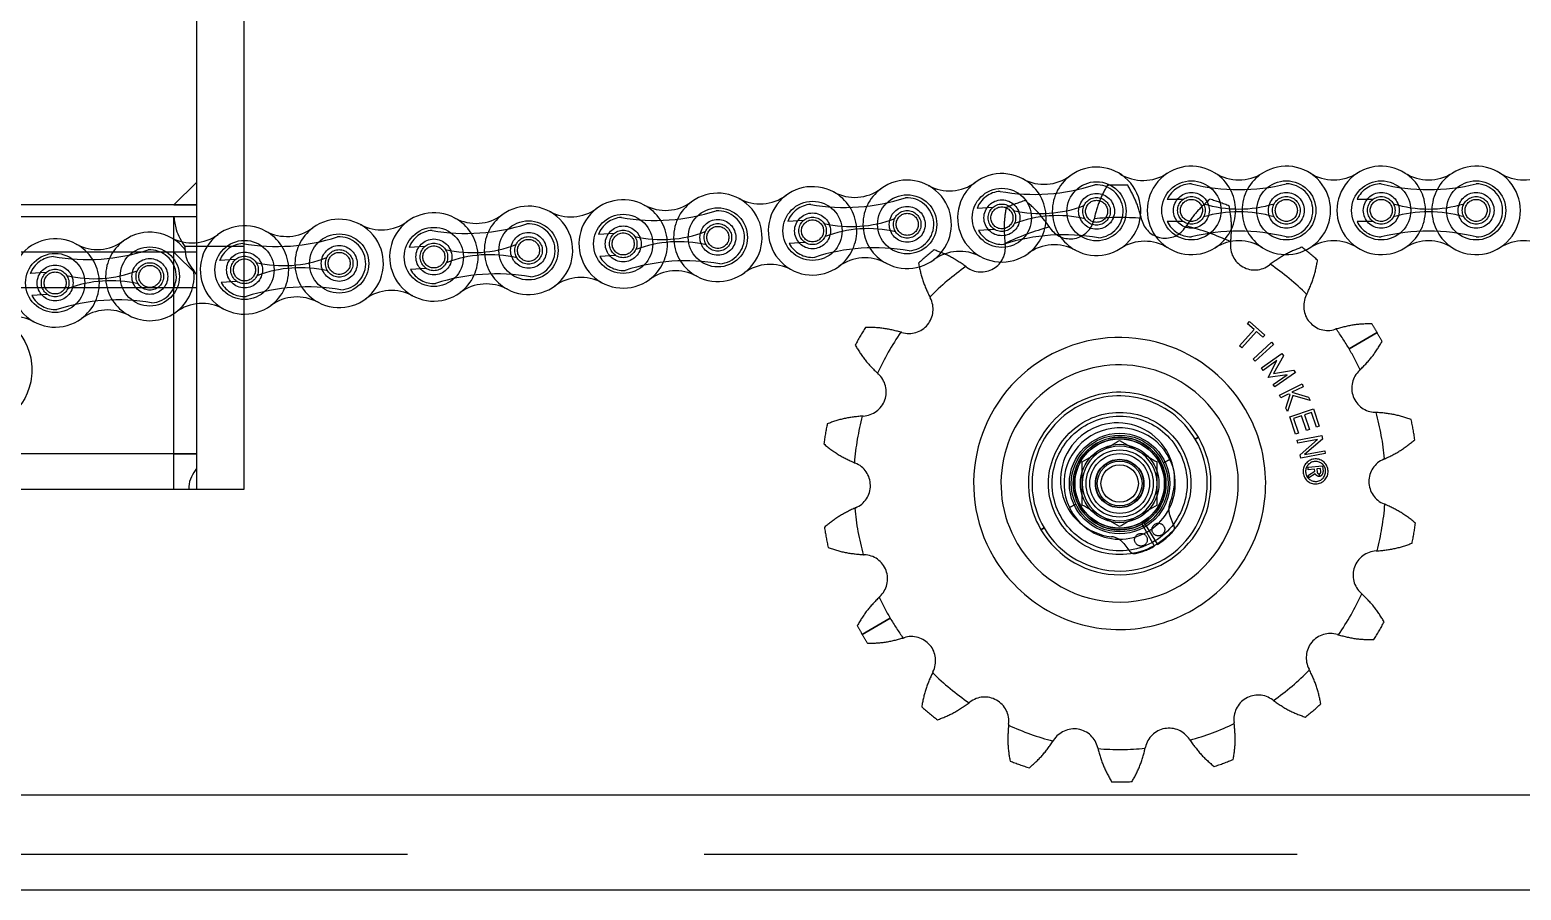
# Model space of a CAD drawing. Header units: metres. Extents: x 0 to 21025, y 0 to 14850.
# Drawn here: x 2229.7 to 2429.3, y 13042.7 to 13157.9 of the extents above; entities that cross this region are included whole.
import ezdxf

# ---------------------------------------------------------------- set-up
doc = ezdxf.new("R2010")
doc.units = ezdxf.units.M
doc.header["$LTSCALE"] = 25
doc.linetypes.add('HIDDEN2', pattern=[4.7625, 3.175, -1.5875])
doc.layers.add('SL4', color=4, linetype='Continuous')
doc.layers.add('ST1', color=7, linetype='HIDDEN2')

msp = doc.modelspace()

# ---------------------------------------------------------------- linework, layer by layer
at = {"layer": 'SL4'}
for p, q in [((2251.996, 13240.531), (2251.996, 13128.831)), ((2258.346, 13240.531), (2258.346, 13128.831)), ((2251.996, 13137.431), (2248.996, 13134.431)), ((2251.996, 13137.431), (2251.996, 13134.431)), ((2251.996, 13134.431), (2198.019, 13134.431)), ((2248.996, 13134.431), (2251.996, 13134.431)), ((2251.996, 13134.431), (2251.996, 13132.839)), ((2251.996, 13132.839), (2197.307, 13132.839)), ((2248.996, 13128.081), (2248.996, 13132.839)), ((2251.996, 13132.839), (2248.996, 13132.839)), ((2251.996, 13132.839), (2251.996, 13128.831)), ((2248.996, 13128.081), (2195.016, 13128.081)), ((2251.996, 13125.081), (2248.996, 13128.081)), ((2248.996, 13123.319), (2248.996, 13128.081)), ((2251.996, 13128.831), (2250.459, 13128.831)), ((2251.996, 13128.831), (2251.996, 13125.172)), ((2258.346, 13128.831), (2251.996, 13128.831)), ((2251.996, 13128.831), (2251.996, 13096.331)), ((2258.346, 13128.831), (2258.346, 13096.331)), ((2248.996, 13123.319), (2196.996, 13123.319)), ((2251.996, 13123.319), (2248.996, 13123.319)), ((2248.996, 13101.089), (2248.996, 13123.319)), ((2370.564, 13100.008), (2373.064, 13101.451)), ((2375.564, 13102.895), (2378.064, 13101.451)), ((2248.996, 13101.089), (2176.501, 13101.089)), ((2248.996, 13101.089), (2251.996, 13101.089)), ((2248.996, 13096.331), (2248.996, 13101.089)), ((2251.996, 13099.15), (2251.996, 13096.331)), ((2248.996, 13096.331), (2171.991, 13096.331)), ((2251.996, 13096.331), (2250.966, 13096.331)), ((2258.346, 13096.331), (2251.996, 13096.331)), ((2380.564, 13094.234), (2378.064, 13092.791)), ((2375.564, 13091.348), (2373.064, 13092.791)), ((1925.564, 13055.444), (2828.064, 13055.444)), ((2828.064, 13042.681), (2124.552, 13042.681))]:
    msp.add_line(p, q, dxfattribs=at)
for radius in [6, 3, 2.5]:
    msp.add_circle((2375.564, 13097.121), radius, dxfattribs=at)
for start, end in [(120, 180), (60, 120), (0, 60), (180, 240), (300, 0), (240, 300)]:
    msp.add_arc((2375.564, 13097.121), 5, start, end, dxfattribs=at)
for points, knots in [([(2248.996, 13132.839), (2249.062, 13132.26), (2249.227, 13130.817), (2249.997, 13129.575), (2250.459, 13128.831)], [0, 0, 0, 0, 0.4012397, 1, 1, 1, 1]), ([(2250.459, 13128.831), (2250.471, 13128.389), (2250.503, 13127.208), (2251.311, 13126.006), (2251.913, 13125.273), (2251.996, 13125.172)], [0, 0, 0, 0, 0.34026652, 0.90899473, 1, 1, 1, 1]), ([(2373.064, 13101.451), (2373.123, 13101.486), (2373.968, 13101.973), (2374.795, 13102.451), (2375.564, 13102.895)], [0, 0, 0, 0, 0.0702006, 1, 1, 1, 1]), ([(2378.064, 13101.451), (2378.123, 13101.417), (2378.968, 13100.93), (2379.795, 13100.452), (2380.564, 13100.008)], [0, 0, 0, 0, 0.0702006, 1, 1, 1, 1]), ([(2251.996, 13099.15), (2251.755, 13098.772), (2251.265, 13098.001), (2250.981, 13097.029), (2250.969, 13096.465), (2250.966, 13096.331)], [0, 0, 0, 0, 0.4242884, 0.8630228, 1, 1, 1, 1]), ([(2370.564, 13097.121), (2370.564, 13097.384), (2370.564, 13098.361), (2370.564, 13099.312), (2370.564, 13100.008)], [0, 0, 0, 0, 0.2686336, 1, 1, 1, 1]), ([(2380.564, 13097.121), (2380.564, 13097.384), (2380.564, 13098.361), (2380.564, 13099.312), (2380.564, 13100.008)], [0, 0, 0, 0, 0.2686336, 1, 1, 1, 1]), ([(2250.966, 13096.331), (2250.601, 13096.331), (2249.86, 13096.331), (2249.117, 13096.331), (2249.029, 13096.331), (2248.996, 13096.331)], [0, 0, 0, 0, 0.3778598, 0.7653454, 1, 1, 1, 1]), ([(2370.564, 13094.234), (2370.564, 13094.477), (2370.564, 13095.418), (2370.564, 13096.395), (2370.564, 13097.121)], [0, 0, 0, 0, 0.2575513, 1, 1, 1, 1]), ([(2380.564, 13094.234), (2380.564, 13094.477), (2380.564, 13095.418), (2380.564, 13096.395), (2380.564, 13097.121)], [0, 0, 0, 0, 0.2575513, 1, 1, 1, 1]), ([(2373.064, 13092.791), (2373.005, 13092.825), (2372.161, 13093.313), (2371.333, 13093.79), (2370.564, 13094.234)], [0, 0, 0, 0, 0.0702006, 1, 1, 1, 1]), ([(2378.064, 13092.791), (2378.005, 13092.757), (2377.161, 13092.269), (2376.333, 13091.792), (2375.564, 13091.348)], [0, 0, 0, 0, 0.07020058, 1, 1, 1, 1])]:
    msp.add_open_spline(points, degree=3, knots=knots, dxfattribs=at)
at = {"layer": 'ST1'}
for p, q in [((2384.063, 13135.162), (2381.939, 13135.162)), ((2409.463, 13135.162), (2407.339, 13135.162)), ((2358.595, 13134.084), (2356.476, 13133.938)), ((2248.996, 13132.839), (1961.996, 13132.839)), ((2333.254, 13132.34), (2331.136, 13132.194)), ((2358.797, 13131.139), (2356.678, 13130.993)), ((2384.063, 13132.21), (2381.939, 13132.21)), ((2409.463, 13132.21), (2407.339, 13132.21)), ((2307.914, 13130.596), (2305.796, 13130.45)), ((2333.457, 13129.395), (2331.338, 13129.249)), ((2251.996, 13128.081), (2248.996, 13128.081)), ((2257.234, 13127.107), (2255.116, 13126.961)), ((2282.574, 13128.851), (2280.456, 13128.706)), ((2308.117, 13127.651), (2305.998, 13127.505)), ((2231.894, 13125.363), (2229.776, 13125.217)), ((2282.777, 13125.906), (2280.658, 13125.761)), ((2251.996, 13123.319), (1951.996, 13123.319)), ((2251.996, 13123.319), (2248.996, 13123.319)), ((2257.437, 13124.162), (2255.318, 13124.016)), ((2232.097, 13122.418), (2229.978, 13122.272)), ((2391.618, 13115.537), (2393.566, 13117.733)), ((2393.866, 13117.467), (2391.918, 13115.271)), ((2392.691, 13118.508), (2392.963, 13118.815)), ((2393.566, 13117.733), (2392.691, 13118.508)), ((2392.963, 13118.815), (2395.011, 13117)), ((2394.739, 13116.693), (2393.866, 13117.467)), ((2406.271, 13115.148), (2410.008, 13117.341)), ((2410.008, 13117.341), (2406.271, 13115.148)), ((2391.918, 13115.271), (2391.618, 13115.537)), ((2393.437, 13113.778), (2395.904, 13116.038)), ((2396.175, 13115.742), (2393.708, 13113.482)), ((2395.011, 13117), (2394.739, 13116.693)), ((2395.904, 13116.038), (2396.175, 13115.742)), ((2393.708, 13113.482), (2393.437, 13113.778)), ((2394.537, 13112.59), (2397.26, 13114.535)), ((2396.619, 13113.582), (2394.77, 13112.264)), ((2395.434, 13111.334), (2396.619, 13113.582)), ((2397.494, 13114.207), (2396.17, 13111.832)), ((2397.26, 13114.535), (2397.494, 13114.207)), ((2394.77, 13112.264), (2394.537, 13112.59)), ((2395.46, 13111.298), (2395.434, 13111.334)), ((2397.971, 13111.688), (2395.46, 13111.298)), ((2396.124, 13110.368), (2397.971, 13111.688)), ((2396.17, 13111.832), (2398.846, 13112.313)), ((2399.077, 13111.99), (2396.354, 13110.045)), ((2398.846, 13112.313), (2399.077, 13111.99)), ((2396.354, 13110.045), (2396.124, 13110.368)), ((2396.964, 13108.97), (2399.968, 13110.443)), ((2400.144, 13110.083), (2398.614, 13109.332)), ((2398.614, 13109.332), (2400.83, 13108.683)), ((2399.968, 13110.443), (2400.144, 13110.083)), ((2397.14, 13108.61), (2396.964, 13108.97)), ((2398.125, 13109.093), (2397.14, 13108.61)), ((2397.826, 13107.21), (2398.391, 13109.015)), ((2398.045, 13106.763), (2397.826, 13107.21)), ((2398.72, 13108.918), (2398.045, 13106.763)), ((2398.391, 13109.015), (2398.125, 13109.093)), ((2398.333, 13106.061), (2401.504, 13107.126)), ((2401.049, 13108.236), (2398.72, 13108.918)), ((2400.83, 13108.683), (2401.049, 13108.236)), ((2401.504, 13107.126), (2402.287, 13104.796)), ((2399.115, 13103.731), (2398.333, 13106.061)), ((2399.914, 13106.168), (2398.85, 13105.811)), ((2398.85, 13105.811), (2399.504, 13103.862)), ((2400.568, 13104.219), (2399.914, 13106.168)), ((2401.243, 13106.615), (2400.303, 13106.299)), ((2400.303, 13106.299), (2400.957, 13104.35)), ((2401.898, 13104.665), (2401.243, 13106.615)), ((2386.098, 13103.305), (2385.677, 13103.058)), ((2385.677, 13103.058), (2386.098, 13103.305)), ((2399.504, 13103.862), (2399.115, 13103.731)), ((2399.331, 13102.908), (2402.617, 13103.534)), ((2400.957, 13104.35), (2400.568, 13104.219)), ((2402.287, 13104.796), (2401.898, 13104.665)), ((2402.617, 13103.534), (2402.706, 13103.07)), ((2399.406, 13102.514), (2399.331, 13102.908)), ((2402.057, 13103.019), (2399.406, 13102.514)), ((2399.706, 13100.94), (2402.057, 13103.019)), ((2402.706, 13103.07), (2400.282, 13100.996)), ((2400.282, 13100.996), (2403.002, 13101.517)), ((2403.002, 13101.517), (2403.077, 13101.122)), ((2251.996, 13101.089), (1957.238, 13101.089)), ((2251.996, 13101.089), (2248.996, 13101.089)), ((2381.413, 13099.9), (2382.295, 13100.319)), ((2382.295, 13100.319), (2381.413, 13099.9)), ((2399.791, 13100.494), (2399.706, 13100.94)), ((2403.077, 13101.122), (2399.791, 13100.494)), ((2400.778, 13099.296), (2402.727, 13099.47)), ((2400.807, 13098.968), (2400.778, 13099.296)), ((2402.727, 13099.47), (2402.791, 13098.745)), ((2401.645, 13099.043), (2400.807, 13098.968)), ((2400.836, 13098.258), (2401.669, 13098.774)), ((2400.871, 13097.861), (2400.836, 13098.258)), ((2401.746, 13098.403), (2400.871, 13097.861)), ((2401.669, 13098.774), (2401.645, 13099.043)), ((2402.444, 13099.126), (2401.956, 13099.082)), ((2401.956, 13099.082), (2401.995, 13098.641)), ((2402.257, 13098.418), (2402.285, 13098.107)), ((2402.293, 13098.107), (2402.266, 13098.419)), ((2402.483, 13098.69), (2402.444, 13099.126)), ((2250.966, 13096.331), (2248.996, 13096.331)), ((2368.833, 13093.923), (2369.716, 13094.342)), ((2369.716, 13094.342), (2368.833, 13093.923)), ((2365.452, 13091.185), (2365.03, 13090.937)), ((2365.03, 13090.937), (2365.452, 13091.185)), ((2380.207, 13088.719), (2378.563, 13091.694)), ((2378.841, 13091.858), (2380.638, 13088.972)), ((2382.834, 13091.494), (2382.311, 13092.731)), ((2376.109, 13089.09), (2376.934, 13088.03)), ((2341.121, 13076.901), (2344.857, 13079.095)), ((2344.857, 13079.095), (2341.121, 13076.901)), ((1875.564, 13055.444), (2875.564, 13055.444)), ((2875.564, 13047.444), (1875.564, 13047.444))]:
    msp.add_line(p, q, dxfattribs=at)
for centre, radius in [((2372.47, 13133.56), 3.96), ((2385.17, 13133.686), 3.96), ((2397.87, 13133.686), 3.96), ((2410.57, 13133.686), 3.96), ((2423.27, 13133.686), 3.96), ((2347.13, 13131.816), 3.96), ((2359.8, 13132.688), 3.96), ((2359.8, 13132.688), 2.399), ((2372.47, 13133.56), 2.399), ((2372.47, 13133.56), 1.845), ((2385.17, 13133.686), 2.399), ((2385.17, 13133.686), 1.845), ((2385.17, 13133.686), 1.476), ((2397.87, 13133.686), 2.399), ((2397.87, 13133.686), 1.845), ((2397.87, 13133.686), 1.476), ((2410.57, 13133.686), 2.398), ((2410.57, 13133.686), 1.845), ((2410.57, 13133.686), 1.476), ((2423.27, 13133.686), 2.398), ((2423.27, 13133.686), 1.845), ((2423.27, 13133.686), 1.476), ((2309.12, 13129.199), 3.96), ((2321.79, 13130.071), 3.96), ((2334.46, 13130.943), 3.96), ((2334.46, 13130.943), 2.398), ((2347.13, 13131.816), 2.399), ((2347.13, 13131.816), 1.845), ((2347.13, 13131.816), 1.476), ((2359.8, 13132.688), 1.845), ((2359.8, 13132.688), 1.476), ((2372.47, 13133.56), 1.476), ((2283.78, 13127.455), 3.96), ((2296.45, 13128.327), 3.96), ((2309.12, 13129.199), 2.399), ((2321.79, 13130.071), 2.398), ((2321.79, 13130.071), 1.845), ((2321.79, 13130.071), 1.476), ((2334.46, 13130.943), 1.845), ((2334.46, 13130.943), 1.476), ((2258.44, 13125.711), 3.96), ((2271.11, 13126.583), 3.96), ((2283.78, 13127.455), 2.399), ((2283.78, 13127.455), 1.845), ((2296.45, 13128.327), 2.398), ((2296.45, 13128.327), 1.845), ((2296.45, 13128.327), 1.476), ((2309.12, 13129.199), 1.845), ((2309.12, 13129.199), 1.476), ((2233.1, 13123.967), 3.96), ((2245.77, 13124.839), 3.96), ((2245.77, 13124.839), 2.398), ((2258.44, 13125.711), 2.399), ((2258.44, 13125.711), 1.845), ((2258.44, 13125.711), 1.476), ((2271.11, 13126.583), 2.399), ((2271.11, 13126.583), 1.845), ((2271.11, 13126.583), 1.476), ((2283.78, 13127.455), 1.476), ((2233.1, 13123.967), 2.399), ((2233.1, 13123.967), 1.845), ((2233.1, 13123.967), 1.476), ((2245.77, 13124.839), 1.845), ((2245.77, 13124.839), 1.476), ((2221.996, 13112.331), 8), ((2375.564, 13097.121), 9.525), ((2375.564, 13097.121), 9.025), ((2375.564, 13097.121), 6.725), ((2375.564, 13097.121), 6.725), ((2375.564, 13097.121), 6.475), ((2375.564, 13097.121), 6.2), ((2375.564, 13097.121), 5.975), ((2375.564, 13097.121), 5.25), ((2375.564, 13097.121), 5.25), ((2375.564, 13097.121), 4.5), ((2375.564, 13097.121), 4), ((2375.564, 13097.121), 3.25), ((2375.564, 13097.121), 3.25), ((2375.564, 13097.121), 3.2), ((2380.746, 13090.961), 0.85), ((2378.418, 13089.594), 0.85)]:
    msp.add_circle(centre, radius, dxfattribs=at)
for centre, radius, start, end in [((2372.47, 13133.56), 5.92, 241.5043, 126.37092), ((2385.17, 13133.686), 5.92, 57.56669, 302.43331), ((2397.87, 13133.686), 5.92, 237.56669, 122.43331), ((2410.57, 13133.686), 5.92, 57.56669, 302.43331), ((2423.27, 13133.686), 5.92, 237.56669, 122.43331), ((2347.13, 13131.816), 5.92, 241.5043, 126.37092), ((2352.779, 13142.221), 5.92, 241.5043, 306.37092), ((2359.8, 13132.688), 5.92, 61.5043, 306.37092), ((2364.137, 13162.152), 26.322, 259.97776, 287.89746), ((2365.449, 13143.093), 5.92, 241.5043, 306.37092), ((2359.8, 13132.688), 5.92, 306.37085, 61.50437), ((2372.47, 13133.56), 5.92, 126.37092, 241.5043), ((2372.47, 13133.56), 3.552, 273.93761, 93.93761), ((2375.564, 13097.121), 39.94, 88.44686, 92.38278), ((2378.72, 13143.616), 5.92, 238.13713, 303.00375), ((2385.17, 13133.686), 3.552, 90, 155.44664), ((2391.52, 13162.783), 26.322, 256.04015, 283.95985), ((2391.52, 13143.679), 5.92, 237.56669, 302.43331), ((2385.17, 13133.686), 5.92, 302.43324, 57.56676), ((2397.87, 13133.686), 5.92, 122.43324, 237.56676), ((2397.87, 13133.686), 3.552, 270, 90), ((2404.22, 13143.679), 5.92, 237.56669, 302.43331), ((2410.57, 13133.686), 3.552, 90, 155.44664), ((2416.92, 13162.783), 26.322, 256.04015, 283.95985), ((2416.92, 13143.679), 5.92, 237.56669, 302.43331), ((2410.57, 13133.686), 5.92, 302.43324, 57.56676), ((2423.27, 13133.686), 5.92, 122.43324, 237.56676), ((2423.27, 13133.686), 3.552, 270, 90), ((2429.62, 13143.679), 5.92, 237.56669, 302.43331), ((2309.12, 13129.199), 5.92, 61.5043, 306.37092), ((2321.79, 13130.071), 5.92, 241.5043, 126.37092), ((2327.439, 13140.477), 5.92, 241.5043, 306.37092), ((2334.46, 13130.943), 5.92, 61.5043, 306.37092), ((2338.797, 13160.407), 26.322, 259.97776, 287.89746), ((2340.109, 13141.349), 5.92, 241.5043, 306.37092), ((2334.46, 13130.943), 5.92, 306.37085, 61.50437), ((2347.13, 13131.816), 5.92, 126.37085, 241.50437), ((2347.13, 13131.816), 3.552, 273.93761, 93.93761), ((2359.8, 13132.688), 3.552, 93.93761, 159.38425), ((2375.564, 13097.121), 39.94, 68.44686, 72.38278), ((2283.78, 13127.455), 5.92, 61.5043, 306.37092), ((2289.429, 13137.861), 5.92, 241.5043, 306.37092), ((2296.45, 13128.327), 5.92, 126.37085, 241.50437), ((2296.45, 13128.327), 5.92, 241.5043, 126.37092), ((2302.099, 13138.733), 5.92, 241.5043, 306.37092), ((2313.457, 13158.663), 26.322, 259.97776, 287.89746), ((2314.769, 13139.605), 5.92, 241.5043, 306.37092), ((2309.12, 13129.199), 5.92, 306.37085, 61.50437), ((2321.79, 13130.071), 5.92, 126.37085, 241.50437), ((2321.79, 13130.071), 3.552, 273.93761, 93.93761), ((2334.46, 13130.943), 3.552, 93.93761, 159.38425), ((2375.564, 13097.121), 39.94, 108.44686, 112.38278), ((2365.012, 13149.437), 16.175, 256.93061, 290.94461), ((2391.52, 13150.039), 16.175, 252.993, 287.007), ((2391.52, 13117.334), 16.175, 72.993, 107.007), ((2416.92, 13150.039), 16.175, 252.993, 287.007), ((2416.92, 13117.334), 16.175, 72.993, 107.007), ((2258.44, 13125.711), 5.92, 61.5043, 306.37092), ((2264.089, 13136.116), 5.92, 241.5043, 306.37092), ((2271.11, 13126.583), 5.92, 126.37085, 241.50437), ((2271.11, 13126.583), 5.92, 241.5043, 126.37092), ((2276.759, 13136.988), 5.92, 241.5043, 306.37092), ((2288.117, 13156.919), 26.322, 259.97776, 287.89746), ((2283.78, 13127.455), 5.92, 306.37085, 61.50437), ((2296.45, 13128.327), 3.552, 273.93761, 93.93761), ((2309.12, 13129.199), 3.552, 93.93761, 159.38425), ((2339.672, 13147.693), 16.175, 256.93061, 290.94461), ((2341.918, 13115.066), 16.175, 76.93061, 110.94461), ((2375.564, 13097.121), 35.607, 105.31548, 115.51416), ((2375.564, 13097.121), 35.607, 105.31548, 115.51416), ((2367.258, 13116.81), 16.175, 76.93061, 110.94461), ((2353.31, 13122.993), 15.39, 32.91482, 33.39713), ((2368.948, 13133.115), 3.238, 212.91482, 347.91482), ((2387.164, 13129.215), 15.39, 167.43251, 167.91482), ((2375.564, 13097.121), 35.607, 85.31548, 95.51416), ((2375.564, 13097.121), 35.607, 85.31548, 95.51416), ((2363.501, 13129.044), 15.39, 12.91482, 13.39713), ((2381.658, 13133.207), 3.238, 192.91482, 327.91482), ((2385.17, 13133.686), 3.552, 204.55336, 270), ((2397.441, 13123.312), 15.39, 147.43251, 147.91482), ((2375.564, 13097.121), 35.607, 65.31548, 75.51416), ((2375.564, 13097.121), 35.607, 65.31548, 75.51416), ((2410.57, 13133.686), 3.552, 204.55336, 270), ((2233.1, 13123.967), 5.92, 61.5043, 306.37092), ((2238.749, 13134.372), 5.92, 241.5043, 306.37092), ((2233.1, 13123.967), 5.92, 306.37085, 61.50437), ((2245.77, 13124.839), 5.92, 126.37085, 241.50437), ((2245.77, 13124.839), 5.92, 36.38775, 126.37092), ((2251.419, 13135.244), 5.92, 241.5043, 306.37092), ((2258.44, 13125.711), 3.552, 93.93761, 159.38425), ((2262.777, 13155.175), 26.322, 259.97776, 287.89746), ((2258.44, 13125.711), 5.92, 306.37085, 61.50437), ((2271.11, 13126.583), 3.552, 273.93761, 93.93761), ((2283.78, 13127.455), 3.552, 93.93761, 159.38425), ((2288.992, 13144.205), 16.175, 256.93061, 290.94461), ((2314.332, 13145.949), 16.175, 256.93061, 290.94461), ((2316.578, 13113.321), 16.175, 76.93061, 110.94461), ((2334.46, 13130.943), 3.552, 208.49097, 273.93761), ((2357.037, 13128.682), 3.238, 232.91482, 7.91482), ((2359.8, 13132.688), 3.552, 208.49097, 273.93761), ((2368.133, 13104.096), 26.322, 79.97776, 107.89746), ((2375.487, 13131.247), 15.39, 187.43251, 187.91482), ((2378.919, 13123.63), 5.92, 58.13713, 123.00375), ((2391.52, 13104.589), 26.322, 76.04015, 103.95985), ((2391.52, 13123.693), 5.92, 57.56669, 122.43331), ((2393.633, 13128.947), 3.238, 172.91482, 307.91482), ((2375.147, 13131.245), 15.39, 352.91482, 353.39713), ((2404.22, 13123.693), 5.92, 57.56669, 122.43331), ((2416.92, 13104.589), 26.322, 76.04015, 103.95985), ((2416.92, 13123.693), 5.92, 57.56669, 122.43331), ((2429.62, 13123.693), 5.92, 57.56669, 122.43331), ((2233.1, 13123.967), 3.552, 93.93761, 159.38425), ((2237.437, 13153.431), 26.322, 259.97776, 287.89746), ((2245.77, 13124.839), 3.552, 273.93761, 93.93761), ((2263.652, 13142.461), 16.175, 256.93061, 290.94461), ((2291.238, 13111.577), 16.175, 76.93061, 110.94461), ((2309.12, 13129.199), 3.552, 208.49097, 273.93761), ((2342.793, 13102.351), 26.322, 79.97776, 107.89746), ((2341.481, 13121.41), 5.92, 61.5043, 126.37092), ((2375.564, 13097.121), 39.94, 128.44686, 132.38278), ((2354.151, 13122.282), 5.92, 61.5043, 126.37092), ((2366.822, 13123.154), 5.92, 61.5043, 126.37092), ((2375.564, 13097.121), 39.94, 48.44686, 52.38278), ((2238.312, 13140.716), 16.175, 256.93061, 290.94461), ((2245.77, 13124.839), 5.92, 241.5043, 9.27842), ((2265.898, 13109.833), 16.175, 76.93061, 110.94461), ((2283.78, 13127.455), 3.552, 208.49097, 273.93761), ((2292.113, 13098.863), 26.322, 79.97776, 107.89746), ((2317.453, 13100.607), 26.322, 79.97776, 107.89746), ((2316.141, 13119.666), 5.92, 61.5043, 126.37092), ((2328.811, 13120.538), 5.92, 61.5043, 126.37092), ((2375.564, 13097.121), 35.607, 125.31548, 135.51416), ((2375.564, 13097.121), 35.607, 125.31548, 135.51416), ((2345.804, 13113.821), 15.39, 52.91482, 53.39713), ((2405.08, 13114.25), 15.39, 127.43251, 127.91482), ((2375.564, 13097.121), 35.607, 45.31548, 55.51416), ((2375.564, 13097.121), 35.607, 45.31548, 55.51416), ((2240.558, 13108.089), 16.175, 76.93061, 110.94461), ((2258.44, 13125.711), 3.552, 208.49097, 273.93761), ((2266.773, 13097.119), 26.322, 79.97776, 107.89746), ((2290.801, 13117.921), 5.92, 61.5043, 126.37092), ((2303.471, 13118.794), 5.92, 61.5043, 126.37092), ((2233.1, 13123.967), 3.552, 208.49097, 273.93761), ((2241.433, 13095.375), 26.322, 79.97776, 107.89746), ((2252.791, 13115.305), 5.92, 61.5043, 126.37092), ((2265.461, 13116.177), 5.92, 61.5043, 126.37092), ((2278.131, 13117.049), 5.92, 61.5043, 126.37092), ((2347.36, 13120.442), 3.238, 252.91482, 27.91482), ((2363.82, 13129.163), 15.39, 207.43251, 207.91482), ((2403.428, 13120.848), 3.238, 152.91482, 287.91482), ((2386.843, 13129.329), 15.39, 332.91482, 333.39713), ((2227.451, 13113.561), 5.92, 61.5043, 126.37092), ((2240.121, 13114.433), 5.92, 61.5043, 126.37092), ((2375.564, 13097.121), 39.94, 148.44686, 152.38278), ((2375.564, 13097.121), 35.607, 145.31548, 155.51416), ((2375.564, 13097.121), 35.607, 145.31548, 155.51416), ((2341.887, 13102.636), 15.39, 72.91482, 73.39713), ((2409.158, 13103.123), 15.39, 107.43251, 107.91482), ((2375.564, 13097.121), 35.607, 30.41482, 35.51416), ((2375.564, 13097.121), 35.607, 30.41482, 35.51416), ((2375.564, 13097.121), 39.94, 30.41482, 32.38278), ((2375.564, 13097.121), 39.94, 28.44686, 30.41482), ((2375.564, 13097.121), 19.544, 30.41482, 210.41482), ((2375.564, 13097.121), 35.607, 25.31548, 30.41482), ((2375.564, 13097.121), 35.607, 25.31548, 30.41482), ((2341.084, 13109.389), 3.238, 272.91482, 47.91482), ((2353.57, 13123.214), 15.39, 227.43251, 227.91482), ((2375.564, 13097.121), 15.88, 30.41482, 210.41482), ((2409.863, 13109.887), 3.238, 132.91482, 267.91482), ((2397.178, 13123.53), 15.39, 312.91482, 313.39713), ((2375.564, 13097.121), 12.215, 30.41482, 210.41482), ((2375.564, 13097.121), 11.726, 30.41482, 210.41482), ((2375.564, 13097.121), 11.726, 30.41482, 210.41482), ((2375.564, 13097.121), 35.607, 165.31548, 175.51416), ((2375.564, 13097.121), 35.607, 165.31548, 175.51416), ((2342.032, 13090.785), 15.39, 92.91482, 93.39713), ((2375.564, 13097.121), 19.544, 210.41482, 30.41482), ((2375.564, 13097.121), 15.88, 210.41482, 30.41482), ((2375.282, 13097.601), 7.643, 336.92127, 263.90837), ((2409.185, 13091.271), 15.39, 87.43251, 87.91482), ((2375.564, 13097.121), 35.607, 5.31548, 15.51416), ((2375.564, 13097.121), 35.607, 5.31548, 15.51416), ((2375.564, 13097.121), 39.94, 8.44686, 12.38278), ((2375.564, 13097.121), 39.94, 168.44686, 172.38278), ((2375.564, 13097.121), 12.215, 210.41482, 30.41482), ((2375.564, 13097.121), 7.452, 25.41482, 205.41482), ((2375.564, 13097.121), 7.452, 25.41482, 205.41482), ((2375.564, 13097.121), 6.2, 301.90707, 298.92257), ((2375.564, 13097.121), 11.726, 210.41482, 30.41482), ((2375.564, 13097.121), 11.726, 210.41482, 30.41482), ((2345.972, 13114.118), 15.39, 247.43251, 247.91482), ((2338.968, 13096.856), 3.238, 292.91482, 67.91482), ((2375.564, 13097.121), 7.452, 205.41482, 25.41482), ((2375.564, 13097.121), 7.452, 205.41482, 25.41482), ((2401.788, 13098.74), 1.673, 120.41482, 300.41482), ((2401.788, 13098.74), 1.339, 120.41482, 300.41482), ((2401.788, 13098.74), 1.673, 300.41482, 120.41482), ((2401.788, 13098.74), 1.339, 300.41482, 120.41482), ((2412.16, 13097.386), 3.238, 112.91482, 247.91482), ((2404.907, 13114.544), 15.39, 292.91482, 293.39713), ((2402.239, 13098.663), 0.558, 207.79535, 274.64467), ((2402.239, 13098.663), 0.245, 185.11029, 274.05708), ((2402.239, 13098.663), 0.245, 276.11159, 6.44141), ((2402.239, 13098.663), 0.558, 275.54053, 8.48936), ((2346.221, 13079.698), 15.39, 112.91482, 113.39713), ((2375.564, 13097.121), 35.607, 185.31548, 195.51416), ((2375.564, 13097.121), 35.607, 185.31548, 195.51416), ((2384.52, 13093.665), 2.398, 156.92127, 202.91482), ((2375.564, 13097.121), 35.607, 345.31548, 355.51416), ((2375.564, 13097.121), 35.607, 345.31548, 355.51416), ((2405.156, 13080.125), 15.39, 67.43251, 67.91482), ((2375.564, 13097.121), 39.94, 188.44686, 192.38278), ((2382.144, 13091.202), 0.75, 318.02464, 22.91482), ((2375.564, 13097.121), 39.94, 348.44686, 352.38278), ((2374.217, 13087.616), 2.398, 37.91482, 83.90837), ((2375.564, 13097.121), 9.6, 301.90707, 318.02464), ((2341.943, 13102.972), 15.39, 267.43251, 267.91482), ((2341.266, 13084.356), 3.238, 312.91482, 87.91482), ((2377.526, 13088.491), 0.75, 217.91482, 282.805), ((2375.564, 13097.121), 9.6, 282.805, 298.92257), ((2410.044, 13084.854), 3.238, 92.91482, 227.91482), ((2409.097, 13103.458), 15.39, 272.91482, 273.39713), ((2353.95, 13070.713), 15.39, 132.91482, 133.39713), ((2375.564, 13097.121), 35.607, 205.31548, 210.41482), ((2375.564, 13097.121), 35.607, 205.31548, 210.41482), ((2375.564, 13097.121), 35.607, 325.31548, 335.51416), ((2375.564, 13097.121), 35.607, 325.31548, 335.51416), ((2397.559, 13071.029), 15.39, 47.43251, 47.91482), ((2375.564, 13097.121), 39.94, 208.44686, 210.41482), ((2375.564, 13097.121), 35.607, 210.41482, 215.51416), ((2375.564, 13097.121), 35.607, 210.41482, 215.51416), ((2375.564, 13097.121), 39.94, 328.44686, 332.38278), ((2375.564, 13097.121), 39.94, 210.41482, 212.38278), ((2341.97, 13091.12), 15.39, 287.43251, 287.91482), ((2347.7, 13073.395), 3.238, 332.91482, 107.91482), ((2403.769, 13073.801), 3.238, 72.91482, 207.91482), ((2409.242, 13091.607), 15.39, 252.91482, 253.39713), ((2364.286, 13064.913), 15.39, 152.91482, 153.39713), ((2375.564, 13097.121), 35.607, 225.31548, 235.51416), ((2375.564, 13097.121), 35.607, 225.31548, 235.51416), ((2375.564, 13097.121), 35.607, 305.31548, 315.51416), ((2375.564, 13097.121), 35.607, 305.31548, 315.51416), ((2387.308, 13065.08), 15.39, 27.43251, 27.91482), ((2375.564, 13097.121), 39.94, 228.44686, 232.38278), ((2346.049, 13079.992), 15.39, 307.43251, 307.91482), ((2357.496, 13065.296), 3.238, 352.91482, 127.91482), ((2394.092, 13065.561), 3.238, 52.91482, 187.91482), ((2405.325, 13080.421), 15.39, 232.91482, 233.39713), ((2375.564, 13097.121), 39.94, 308.44686, 312.38278), ((2375.982, 13062.998), 15.39, 172.91482, 173.39713), ((2375.564, 13097.121), 35.607, 245.31548, 255.51416), ((2375.564, 13097.121), 35.607, 245.31548, 255.51416), ((2369.47, 13061.035), 3.238, 12.91482, 147.91482), ((2382.18, 13061.127), 3.238, 32.91482, 167.91482), ((2375.564, 13097.121), 35.607, 285.31548, 295.51416), ((2375.564, 13097.121), 35.607, 285.31548, 295.51416), ((2375.641, 13062.995), 15.39, 7.43251, 7.91482), ((2353.687, 13070.93), 15.39, 327.43251, 327.91482), ((2387.627, 13065.199), 15.39, 192.91482, 193.39713), ((2375.564, 13097.121), 35.607, 265.31548, 275.51416), ((2375.564, 13097.121), 35.607, 265.31548, 275.51416), ((2363.964, 13065.027), 15.39, 347.43251, 347.91482), ((2397.818, 13071.25), 15.39, 212.91482, 213.39713), ((2375.564, 13097.121), 39.94, 248.44686, 252.38278), ((2375.564, 13097.121), 39.94, 288.44686, 292.38278), ((2375.564, 13097.121), 39.94, 268.44686, 272.38278)]:
    msp.add_arc(centre, radius, start, end, dxfattribs=at)
for points, knots in [([(2373.904, 13137.027), (2373.527, 13136.33), (2372.776, 13134.938), (2372.354, 13133.355), (2372.143, 13132.564)], [0, 0, 0, 0, 0.500514, 1, 1, 1, 1]), ([(2378.472, 13132.61), (2378.25, 13133.397), (2377.805, 13134.974), (2377.033, 13136.355), (2376.647, 13137.047)], [0, 0, 0, 0, 0.4994271, 1, 1, 1, 1]), ([(2387.652, 13135.188), (2387.06, 13134.662), (2385.878, 13133.611), (2384.94, 13132.268), (2384.471, 13131.597)], [0, 0, 0, 0, 0.5005288, 1, 1, 1, 1]), ([(2360.355, 13134.052), (2360.24, 13133.269), (2360.01, 13131.704), (2360.155, 13130.072), (2360.227, 13129.256)], [0, 0, 0, 0, 0.5002609, 1, 1, 1, 1]), ([(2366.159, 13131.464), (2365.681, 13132.128), (2364.723, 13133.457), (2363.526, 13134.491), (2362.926, 13135.009)], [0, 0, 0, 0, 0.4990977, 1, 1, 1, 1]), ([(2390.435, 13129.475), (2390.495, 13130.291), (2390.616, 13131.925), (2390.363, 13133.487), (2390.237, 13134.268)], [0, 0, 0, 0, 0.49948, 1, 1, 1, 1]), ([(2354.98, 13126.176), (2354.304, 13126.637), (2352.949, 13127.558), (2351.47, 13128.12), (2350.73, 13128.402)], [0, 0, 0, 0, 0.4994185, 1, 1, 1, 1]), ([(2399.943, 13128.758), (2399.207, 13128.466), (2397.737, 13127.883), (2396.396, 13126.942), (2395.725, 13126.471)], [0, 0, 0, 0, 0.50015152, 1, 1, 1, 1]), ([(2348.641, 13126.623), (2348.801, 13125.848), (2349.12, 13124.299), (2349.814, 13122.814), (2350.161, 13122.073)], [0, 0, 0, 0, 0.5001333, 1, 1, 1, 1]), ([(2400.603, 13122.438), (2400.939, 13123.184), (2401.612, 13124.678), (2401.908, 13126.232), (2402.057, 13127.01)], [0, 0, 0, 0, 0.49945933, 1, 1, 1, 1]), ([(2346.284, 13117.384), (2345.491, 13117.585), (2343.903, 13117.988), (2342.321, 13118.01), (2341.529, 13118.021)], [0, 0, 0, 0, 0.4994786, 1, 1, 1, 1]), ([(2409.293, 13118.512), (2408.502, 13118.489), (2406.921, 13118.444), (2405.338, 13118.018), (2404.548, 13117.806)], [0, 0, 0, 0, 0.5001332, 1, 1, 1, 1]), ([(2340.175, 13115.636), (2340.59, 13114.962), (2341.42, 13113.615), (2342.58, 13112.458), (2343.159, 13111.879)], [0, 0, 0, 0, 0.5003717, 1, 1, 1, 1]), ([(2407.752, 13112.347), (2408.323, 13112.933), (2409.465, 13114.107), (2410.276, 13115.466), (2410.682, 13116.146)], [0, 0, 0, 0, 0.4990977, 1, 1, 1, 1]), ([(2341.12, 13106.148), (2340.306, 13106.065), (2338.676, 13105.901), (2337.181, 13105.381), (2336.433, 13105.12)], [0, 0, 0, 0, 0.499464, 1, 1, 1, 1]), ([(2414.575, 13105.686), (2413.823, 13105.935), (2412.322, 13106.434), (2410.69, 13106.575), (2409.874, 13106.645)], [0, 0, 0, 0, 0.5005334, 1, 1, 1, 1]), ([(2335.977, 13102.415), (2336.598, 13101.924), (2337.838, 13100.942), (2339.324, 13100.251), (2340.066, 13099.906)], [0, 0, 0, 0, 0.5005125, 1, 1, 1, 1]), ([(2411.018, 13100.42), (2411.755, 13100.775), (2413.23, 13101.488), (2414.457, 13102.487), (2415.071, 13102.988)], [0, 0, 0, 0, 0.4991241, 1, 1, 1, 1]), ([(2340.11, 13093.823), (2339.373, 13093.467), (2337.898, 13092.755), (2336.672, 13091.755), (2336.057, 13091.254)], [0, 0, 0, 0, 0.49912413, 1, 1, 1, 1]), ([(2415.152, 13091.827), (2414.531, 13092.318), (2413.29, 13093.3), (2411.805, 13093.991), (2411.063, 13094.336)], [0, 0, 0, 0, 0.5005125, 1, 1, 1, 1]), ([(2336.553, 13088.556), (2337.305, 13088.307), (2338.806, 13087.809), (2340.439, 13087.668), (2341.254, 13087.597)], [0, 0, 0, 0, 0.5005336, 1, 1, 1, 1]), ([(2410.009, 13088.095), (2410.823, 13088.177), (2412.453, 13088.342), (2413.947, 13088.862), (2414.695, 13089.122)], [0, 0, 0, 0, 0.499464, 1, 1, 1, 1]), ([(2343.376, 13081.895), (2342.806, 13081.309), (2341.663, 13080.135), (2340.852, 13078.777), (2340.447, 13078.096)], [0, 0, 0, 0, 0.4990975, 1, 1, 1, 1]), ([(2410.954, 13078.607), (2410.538, 13079.28), (2409.708, 13080.627), (2408.549, 13081.785), (2407.969, 13082.363)], [0, 0, 0, 0, 0.5003717, 1, 1, 1, 1]), ([(2341.835, 13075.73), (2342.626, 13075.753), (2344.208, 13075.798), (2345.79, 13076.224), (2346.581, 13076.437)], [0, 0, 0, 0, 0.5001332, 1, 1, 1, 1]), ([(2404.844, 13076.859), (2405.637, 13076.657), (2407.225, 13076.255), (2408.807, 13076.232), (2409.599, 13076.221)], [0, 0, 0, 0, 0.4994786, 1, 1, 1, 1]), ([(2350.525, 13071.805), (2350.189, 13071.058), (2349.517, 13069.564), (2349.22, 13068.01), (2349.071, 13067.232)], [0, 0, 0, 0, 0.4994593, 1, 1, 1, 1]), ([(2402.487, 13067.619), (2402.327, 13068.394), (2402.008, 13069.944), (2401.314, 13071.428), (2400.967, 13072.17)], [0, 0, 0, 0, 0.5001333, 1, 1, 1, 1]), ([(2351.185, 13065.484), (2351.921, 13065.776), (2353.392, 13066.36), (2354.733, 13067.301), (2355.403, 13067.771)], [0, 0, 0, 0, 0.5001515, 1, 1, 1, 1]), ([(2396.148, 13068.066), (2396.825, 13067.606), (2398.179, 13066.684), (2399.658, 13066.122), (2400.398, 13065.841)], [0, 0, 0, 0, 0.4994185, 1, 1, 1, 1]), ([(2360.694, 13064.768), (2360.633, 13063.951), (2360.513, 13062.317), (2360.765, 13060.756), (2360.892, 13059.974)], [0, 0, 0, 0, 0.49948, 1, 1, 1, 1]), ([(2390.773, 13060.19), (2390.888, 13060.973), (2391.118, 13062.539), (2390.974, 13064.171), (2390.902, 13064.986)], [0, 0, 0, 0, 0.5002609, 1, 1, 1, 1]), ([(2363.476, 13059.054), (2364.068, 13059.581), (2365.25, 13060.632), (2366.189, 13061.975), (2366.657, 13062.646)], [0, 0, 0, 0, 0.5005288, 1, 1, 1, 1]), ([(2372.656, 13061.633), (2372.879, 13060.845), (2373.324, 13059.269), (2374.095, 13057.887), (2374.482, 13057.196)], [0, 0, 0, 0, 0.4994271, 1, 1, 1, 1]), ([(2377.225, 13057.216), (2377.601, 13057.913), (2378.352, 13059.305), (2378.775, 13060.888), (2378.986, 13061.679)], [0, 0, 0, 0, 0.500514, 1, 1, 1, 1]), ([(2384.969, 13062.778), (2385.447, 13062.115), (2386.405, 13060.785), (2387.602, 13059.751), (2388.202, 13059.233)], [0, 0, 0, 0, 0.49909768, 1, 1, 1, 1])]:
    msp.add_open_spline(points, degree=3, knots=knots, dxfattribs=at)

doc.saveas('drawing.dxf')
